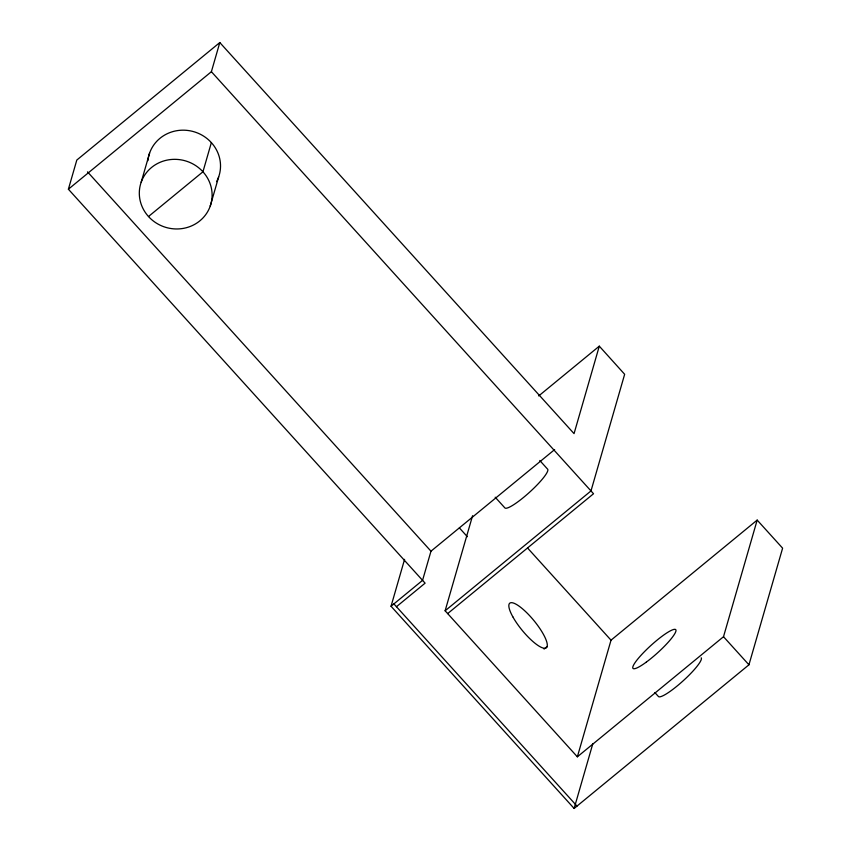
<?xml version="1.0" encoding="UTF-8"?>
<svg xmlns="http://www.w3.org/2000/svg" width="851" height="851" viewBox="0 0 851 851"><rect width="100%" height="100%" fill="white"/><g stroke="black" fill="none" stroke-linecap="round" stroke-linejoin="round"><path stroke-width="1.28" d="M396.449 606.71L425.106 583.158L68.388 189.209L76.813 160.052L219.803 42.55L574.053 433.627L599.295 346.155L624.655 374.291L590.988 490.931L445.126 610.784L577.361 756.816L723.51 636.718L757.177 520.089L782.612 548.172L748.944 664.801L574.127 808.45L391.045 606.252L404.587 559.341M141.181 182.231L149.595 153.074M68.388 189.209L211.388 71.707L219.803 42.55M211.356 142.617L202.942 171.785L148.489 216.526A36.54 34.668 16.1 0 1 168.402 159.86A36.54 34.668 16.1 0 1 210.25 206.07L218.664 176.912M554.639 449.583L430.978 551.193L422.564 580.35L391.045 606.252M445.126 610.784L472.571 515.706M577.361 756.816L611.029 640.175L757.177 520.089M574.127 808.45L592.796 743.795M538.704 395.938L599.295 346.155M447.669 613.592L593.53 493.74L211.388 71.707M544.076 649.068L547.15 646.547M723.51 636.718L748.944 664.801M539.768 460.487L547.661 469.209A28.849 4.968 -42.2 0 1 529.365 492.41A28.849 4.968 -42.2 0 1 504.824 507.856L495.186 497.197M527.609 548.055L611.029 640.175M654.876 692.576L658.387 696.458A28.849 4.968 -42.2 0 0 682.928 681.013A28.849 4.968 -42.2 0 0 701.213 657.812M459.37 527.897L467.369 536.726M87.515 171.87L430.978 551.193M393.907 603.902L576.999 806.099M210.25 206.07A36.54 34.668 16.1 0 1 148.489 216.526M147.904 160.658A36.54 34.668 16.1 0 1 194.326 131.852A36.54 34.668 16.1 0 1 216.558 181.657M646.366 662.067A28.849 4.968 -42.2 0 0 675.79 629.729A28.849 4.968 -42.2 0 0 640.963 655.355A28.849 4.968 -42.2 0 0 646.366 662.067M512.802 616.773A28.849 7.627 50.6 0 0 545.842 648.09A28.849 7.627 50.6 0 0 525.578 611.582A28.849 7.627 50.6 0 0 512.802 616.773"/></g></svg>
